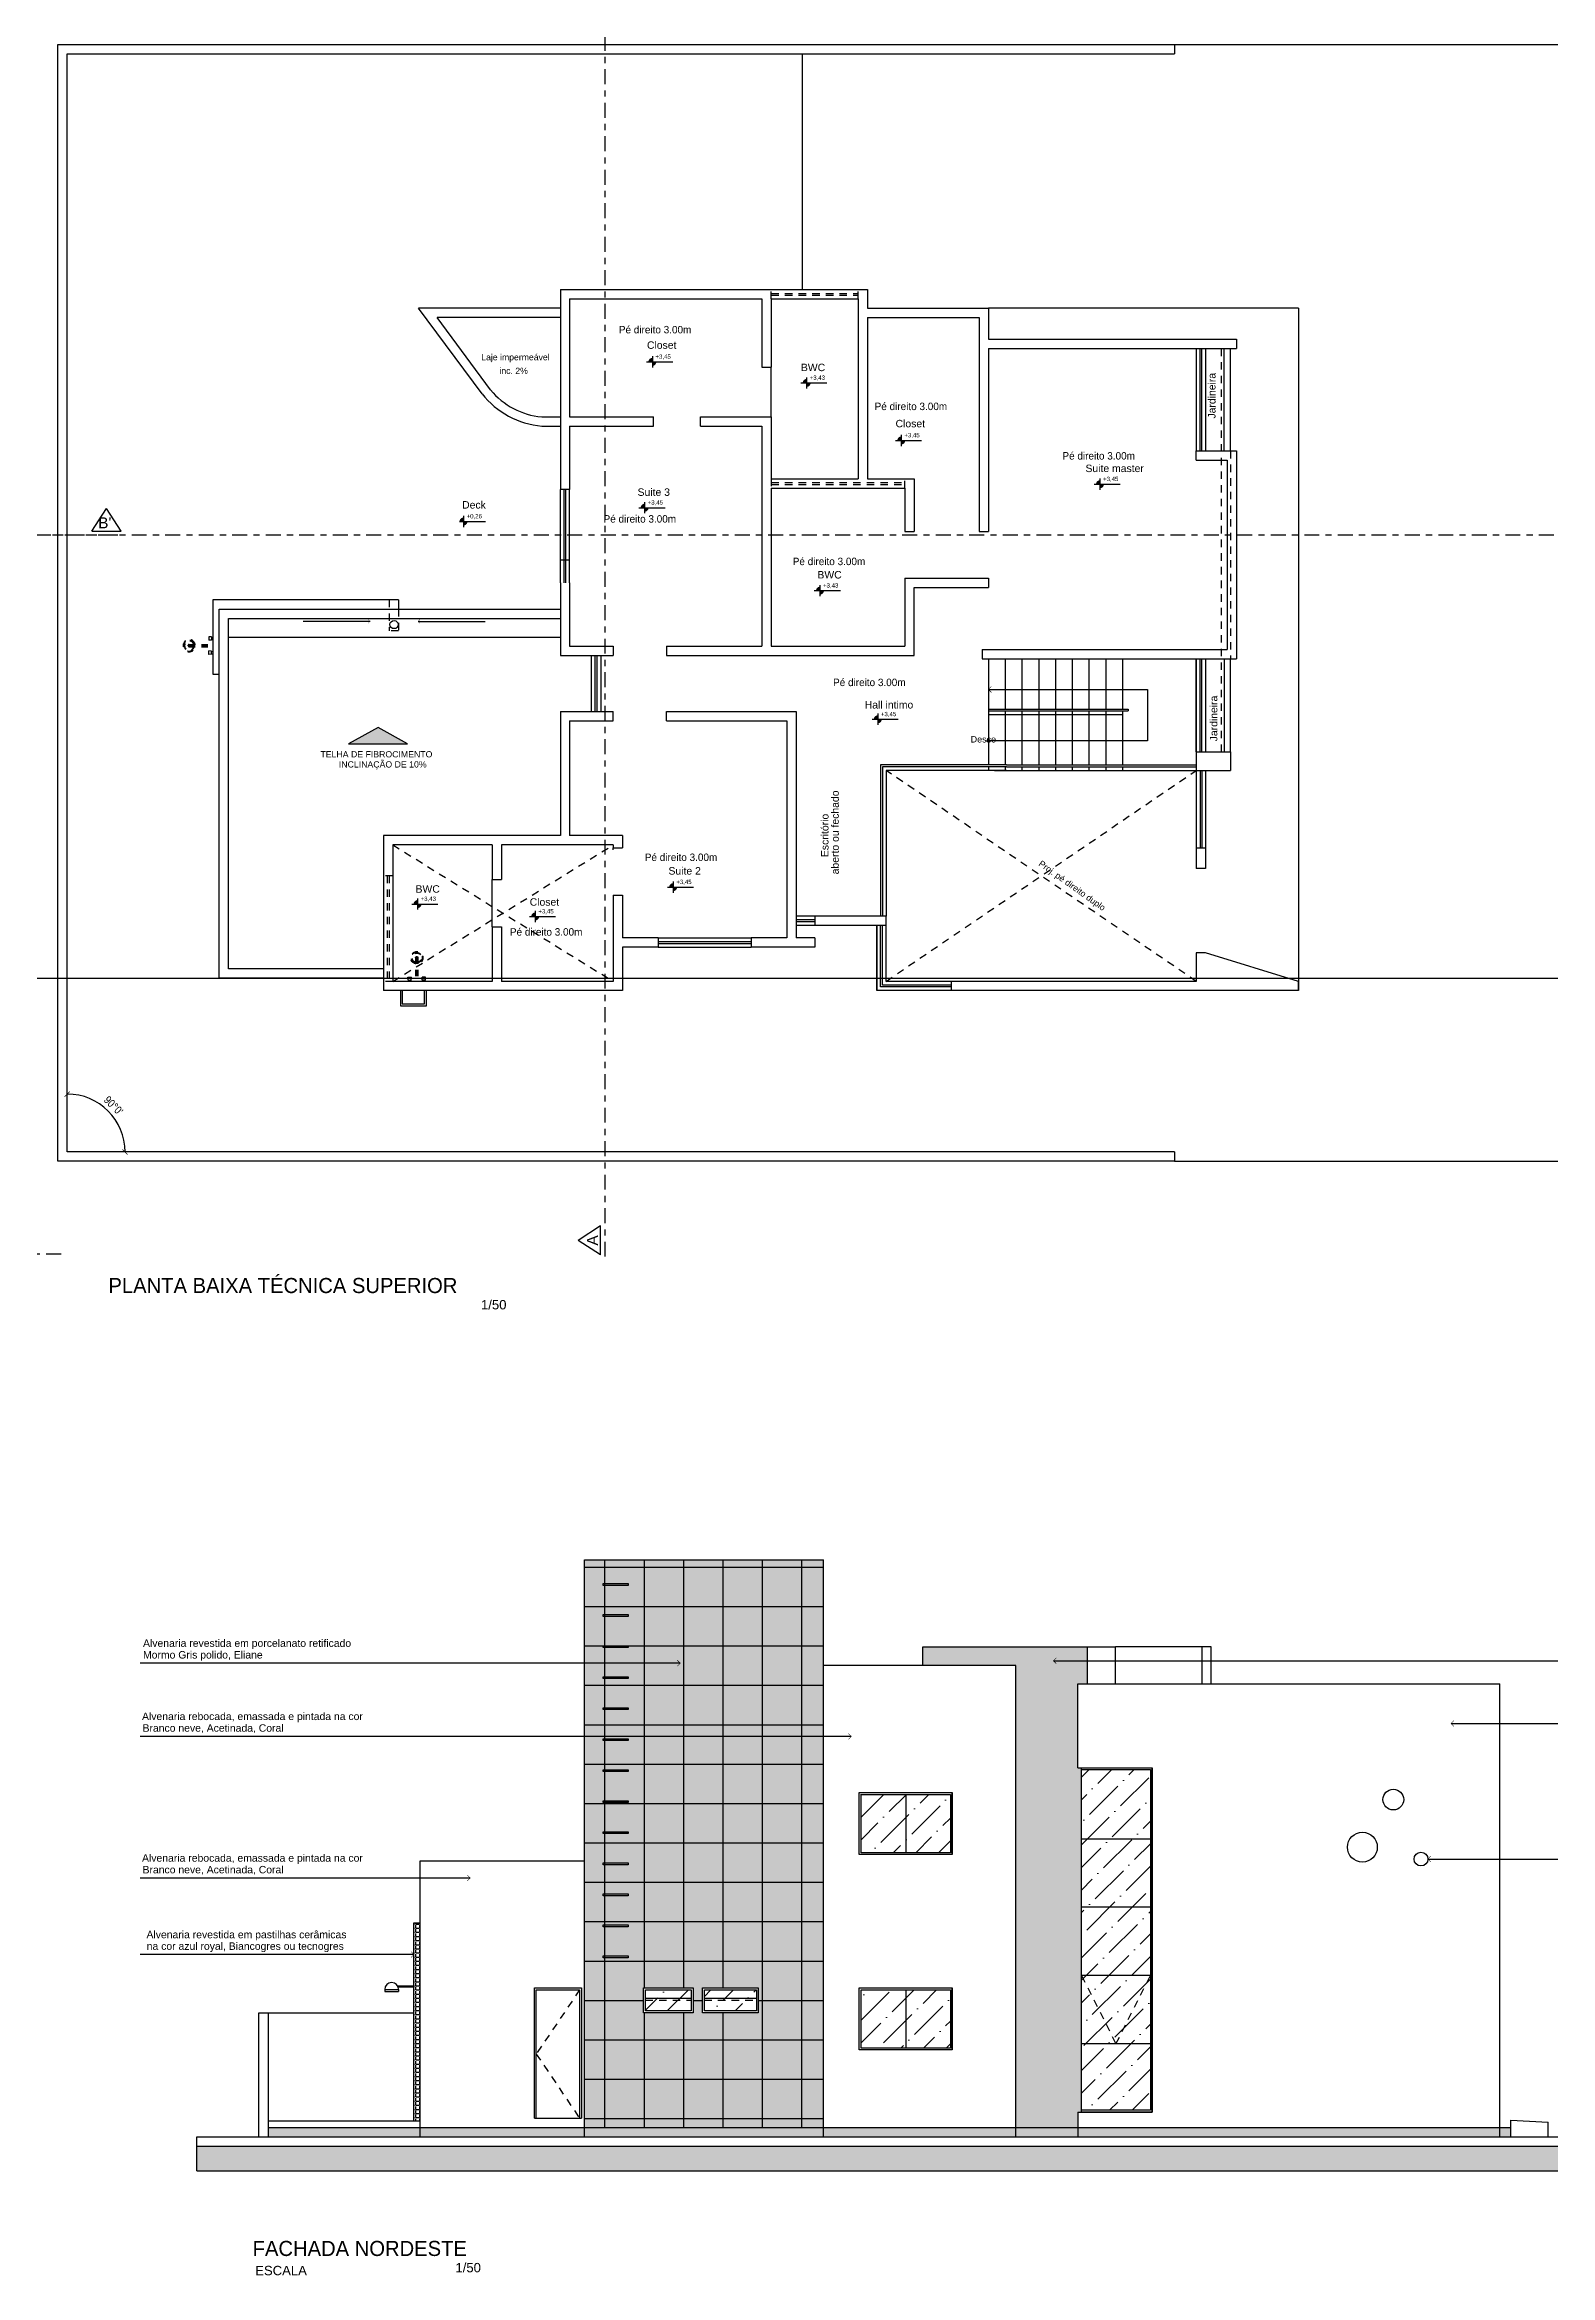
# Model space of a CAD drawing. Header units: millimetres. Extents: x 2150 to 2328, y 1207 to 1262.
# Drawn here: x 2234.86 to 2259.13, y 1206.75 to 1242.71 of the extents above; entities that cross this region are included whole.
import ezdxf

# ---------------------------------------------------------------- set-up
doc = ezdxf.new("R2010")
doc.units = ezdxf.units.MM
doc.header["$LTSCALE"] = 0.01
for name, pattern in [('ACAD_ISO02W100', [15, 12, -3]), ('ACAD_ISO04W100', [30, 24, -3, 0, -3]), ('DASHDOT2', [12.7, 6.35, -3.175, 0, -3.175]), ('DASHED', [70, 50, -20])]:
    doc.linetypes.add(name, pattern=pattern)
doc.layers.add('A-AREA-IDEN', color=7, linetype='Continuous', lineweight=5)
doc.layers.add('LINHA FINA       0.0', color=7, linetype='Continuous', lineweight=0)
for name, color, linetype in [('Bwc eletros móveis textos', 7, 'Continuous'), ('cota', 7, 'Continuous'), ('Linha corte', 1, 'ACAD_ISO04W100'), ('LINHA DE CORTE', 200, 'DASHDOT2'), ('LINHAS GERAIS', 7, 'Continuous'), ('LINHAS GERAIS.', 7, 'Continuous'), ('Parede', 210, 'Continuous'), ('PAREDE CORTADA 0.6', 210, 'Continuous'), ('PAREDE CORTE 02', 121, 'Continuous'), ('PAREDE CORTE 03', 151, 'Continuous'), ('PAREDE CORTE 04', 201, 'Continuous'), ('PAREDE CORTE 05', 50, 'Continuous'), ('texto', 7, 'Continuous'), ('TEXTO-02', 7, 'Continuous')]:
    doc.layers.add(name, color=color, linetype=linetype)
doc.styles.add('ARIAL NARROW', font='ARIALN.TTF')
doc.styles.add('CP', font='swiss.ttf', dxfattribs={"height": 0.12})
doc.styles.get("Standard").update_dxf_attribs({"font": 'arial.ttf'})
doc.styles.add('STYLE1', font='arial.ttf', dxfattribs={"height": 0.35})
doc.styles.add('Utsaah', font='', dxfattribs={"height": 0.147484})
doc.styles.get('Utsaah').set_extended_font_data('Utsaah')
doc.dimstyles.new('1-50', dxfattribs={"dimscale": 50, "dimtxt": 0.0017, "dimasz": 0.0011, "dimexe": 0.02, "dimexo": 0.04, "dimgap": 0.0008, "dimtad": 1, "dimzin": 4, "dimdsep": 46, "dimtxsty": 'ARIAL NARROW', "dimblk": 'BLOCO-COTA', "dimcen": 0.0013, "dimse1": 1, "dimse2": 1, "dimsd1": 1, "dimsd2": 1, "dimclrd": 256, "dimclre": 256, "dimclrt": 7, "dimaunit": 1, "dimadec": 1, "dimazin": 0, "dimtfac": 1, "dimtix": 1, "dimtmove": 2, "dimatfit": 3, "dimldrblk": 'SETA', "dimfxl": 0, "dimtolj": 1, "dimtzin": 4, "dimarcsym": 0})
doc.dimstyles.new('1-75', dxfattribs={"dimscale": 75, "dimtxt": 0.0017, "dimasz": 0.0011, "dimexe": 0.02, "dimexo": 0.04, "dimgap": 0.0008, "dimtad": 3, "dimzin": 4, "dimdsep": 46, "dimtxsty": 'ARIAL NARROW', "dimblk": 'ARCHTICK', "dimcen": 0.0013, "dimse1": 1, "dimse2": 1, "dimclrd": 256, "dimclre": 256, "dimclrt": 7, "dimaunit": 1, "dimadec": 1, "dimazin": 0, "dimtfac": 1, "dimtix": 1, "dimtmove": 2, "dimatfit": 3, "dimldrblk": 'SETA', "dimfxl": 0, "dimtolj": 1, "dimtzin": 4, "dimarcsym": 0})
pattern_1 = [(37.5, (65.83858, 67.545143), (-0.0021600422, 0.066070787), [0, -0.0521208, 0, -0.058293, 0, -0.05572125]), (7.5, (65.83858, 67.54514), (0.0606856432, 0.0967713886), [0, -0.0281178, 0, -0.0469773, 0, -0.01800225]), (327.5, (65.7964, 67.545143), (0.10678397, 0.0001940199), [0, -0.017145, 0, -0.061722, 0, -0.0805815]), (317.5, (65.7964, 67.54514), (0.103080121, 0.0300954586), [0, -0.0085725, 0, -0.0404622, 0, -0.0462915])]

# ---------------------------------------------------------------- blocks, each defined once
blk = doc.blocks.new('trtrtrrrrt')
at = {"layer": 'Bwc eletros móveis textos', "color": 1, "ltscale": 100}
for p, q in [((2187.516, 1351.161), (2187.156, 1350.926)), ((2187.516, 1350.69), (2187.516, 1351.161)), ((2187.516, 1350.69), (2187.156, 1350.926)), ((2177.351, 1341.833), (2177.587, 1342.194)), ((2177.823, 1341.833), (2177.587, 1342.194)), ((2206.29, 1341.833), (2206.526, 1342.194)), ((2206.762, 1341.833), (2206.526, 1342.194)), ((2177.351, 1341.833), (2177.823, 1341.833)), ((2206.29, 1341.833), (2206.762, 1341.833)), ((2187.565, 1330.634), (2187.204, 1330.398)), ((2187.565, 1330.163), (2187.565, 1330.634)), ((2187.565, 1330.163), (2187.204, 1330.398))]:
    blk.add_line(p, q, dxfattribs=at)
at = {"layer": 'Linha corte'}
for p, q in [((2187.639, 1330.136), (2187.638, 1351.194)), ((2177.31, 1341.77), (2206.783, 1341.77))]:
    blk.add_line(p, q, dxfattribs=at)
at = {"layer": 'Bwc eletros móveis textos', "color": 1, "ltscale": 100, "width": 1.30642, "attachment_point": 3}
for s, insert, char_height, rotation in [("A'", (2187.297, 1350.992), 0.1765, 89.9723), ('B', (2177.669, 1342.053), 0.177, 359.9723), ("B'", (2206.605, 1342.053), 0.1765, 359.9723), ('A', (2187.346, 1330.48), 0.177, 89.9723)]:
    blk.add_mtext(s, dxfattribs=dict(at, insert=insert, char_height=char_height, rotation=rotation))
blk = doc.blocks.new('wefw')
at = {"layer": 'LINHAS GERAIS.'}
for p, q in [((2057.71, 1201.165), (2057.69, 1201.165)), ((2057.71, 1201.13), (2057.69, 1201.13)), ((2057.71, 1201.172), (2057.755, 1201.176)), ((2057.71, 1201.172), (2057.71, 1201.122)), ((2057.71, 1201.122), (2057.755, 1201.119)), ((2057.755, 1201.176), (2057.755, 1201.119)), ((2057.71, 1200.936), (2057.69, 1200.936)), ((2057.71, 1200.902), (2057.69, 1200.902)), ((2057.71, 1200.944), (2057.755, 1200.947)), ((2057.71, 1200.894), (2057.71, 1200.944)), ((2057.71, 1200.894), (2057.755, 1200.89)), ((2057.755, 1200.89), (2057.755, 1200.947))]:
    blk.add_line(p, q, dxfattribs=at)
at = {"layer": 'Parede', "color": 7, "linetype": 'DASHED', "lineweight": 50, "ltscale": 0.2}
for p, q in [((2058.073, 1201.047), (2057.69, 1201.047)), ((2058.073, 1201.019), (2057.69, 1201.019))]:
    blk.add_line(p, q, dxfattribs=at)
for centre, radius, start, end in [((2058.071, 1201.033), 0.0944, 188.4801, 171.5199), ((2058.071, 1201.033), 0.0793, 190.118, 169.882), ((2058.073, 1201.033), 0.0139, 270, 90)]:
    blk.add_arc(centre, radius, start, end, dxfattribs=at)
blk = doc.blocks.new('_ArchTick')
at = {"color": 0, "linetype": 'ByBlock', "const_width": 0.15}
blk.add_lwpolyline([(-0.5, -0.5), (0.5, 0.5)], dxfattribs=at)
blk = doc.blocks.new('SETA')
at = {"color": 0}
blk.add_line((0, 0), (-1.5, 0), dxfattribs=at)
at = {"color": 0, "const_width": 0.1}
blk.add_lwpolyline([(-0.57, 0.57), (0, 0), (-0.57, -0.57)], dxfattribs=at)
blk = doc.blocks.new('BLOCO-COTA')
at = {"color": 0, "linetype": 'ByBlock'}
for p, q in [((0, -1.5), (0, 1.5)), ((-1, 0), (1, 0))]:
    blk.add_line(p, q, dxfattribs=at)
at = {"const_width": 0.2}
blk.add_lwpolyline([(-0.53, -0.53), (0.53, 0.53)], dxfattribs=at)
blk = doc.blocks.new('*D315')
at = {"layer": 'Defpoints', "color": 0}
for p in [(2239.785, 1242.558), (2240.592, 1225.324), (2239.785, 1224.858), (2239.785, 1224.858), (2257.635, 1224.858)]:
    blk.add_point(p, dxfattribs=at)
at = {"layer": 'LINHAS GERAIS', "lineweight": -2}
blk.add_arc((2239.785, 1224.858), 0.933, 0, 90, dxfattribs=at)
at = {"layer": 'LINHAS GERAIS', "lineweight": -2, "xscale": 0.0825, "yscale": 0.0825, "zscale": 0.0825}
for p, rotation in [((2239.785, 1225.79), 179.9999999999966), ((2240.717, 1224.858), 270.0000000000008)]:
    blk.add_blockref('_ArchTick', p, dxfattribs=dict(at, rotation=rotation))
at = {"layer": 'LINHAS GERAIS', "color": 7, "insert": (2240.533, 1225.606), "char_height": 0.1275, "attachment_point": 5, "rotation": 315, "style": 'ARIAL NARROW'}
blk.add_mtext("\\A1;90°0'", dxfattribs=at)

msp = doc.modelspace()

# ---------------------------------------------------------------- hatches: boundary and pattern name
at = {"layer": 'cota'}
h = msp.add_hatch(color=256, dxfattribs=at)
h.dxf.hatch_style = 1
h.paths.add_polyline_path([(2240.231, 1231.699), (2240.708, 1231.439), (2239.755, 1231.439)])
at = {"layer": 'LINHA FINA       0.0'}
h = msp.add_hatch(dxfattribs=at)
h.set_pattern_fill('ANSI36', color=252, scale=0.081)
h.set_pattern_definition([(45, (-157.13446, -116.28212), (0.13638764, 0.500088013), [0.6429375, -0.1285875, 0, -0.1285875])])
h.paths.add_polyline_path([(2245.281, 1211.183), (2244.541, 1211.183), (2244.541, 1211.012), (2245.281, 1211.012)])
h.paths.add_polyline_path([(2245.281, 1211.219), (2244.541, 1211.219), (2244.541, 1211.183), (2245.281, 1211.183)])
h.paths.add_polyline_path([(2245.281, 1211.352), (2244.541, 1211.352), (2244.541, 1211.219), (2245.281, 1211.219)])
h.paths.add_polyline_path([(2246.331, 1211.183), (2245.491, 1211.183), (2245.491, 1211.012), (2246.331, 1211.012)])
h.paths.add_polyline_path([(2246.331, 1211.219), (2245.491, 1211.219), (2245.491, 1211.183), (2246.331, 1211.183)])
h.paths.add_polyline_path([(2246.331, 1211.352), (2245.491, 1211.352), (2245.491, 1211.219), (2246.331, 1211.219)])
h.paths.add_polyline_path([(2248.736, 1211.352), (2248.016, 1211.352), (2248.016, 1210.412), (2248.736, 1210.412)])
h.paths.add_polyline_path([(2249.456, 1211.352), (2248.736, 1211.352), (2248.736, 1210.412), (2249.456, 1210.412)])
h.paths.add_polyline_path([(2252.681, 1210.482), (2251.571, 1210.482), (2251.571, 1209.412), (2252.681, 1209.412)])
h.paths.add_polyline_path([(2252.681, 1211.582), (2252.126, 1210.482), (2252.681, 1210.482)], flags=17)
h.paths.add_polyline_path([(2252.681, 1211.582), (2251.571, 1211.582), (2252.126, 1210.482)])
h.paths.add_polyline_path([(2251.571, 1211.582), (2251.571, 1210.482), (2252.126, 1210.482)], flags=17)
h.paths.add_polyline_path([(2252.681, 1212.682), (2251.571, 1212.682), (2251.571, 1211.582), (2252.681, 1211.582)])
h.paths.add_polyline_path([(2252.681, 1213.782), (2251.571, 1213.782), (2251.571, 1212.682), (2252.681, 1212.682)])
h.paths.add_polyline_path([(2252.681, 1214.902), (2251.571, 1214.902), (2251.571, 1213.782), (2252.681, 1213.782)])
h.paths.add_polyline_path([(2249.456, 1214.502), (2248.736, 1214.502), (2248.736, 1213.562), (2249.456, 1213.562)])
h.paths.add_polyline_path([(2248.736, 1214.502), (2248.016, 1214.502), (2248.016, 1213.562), (2248.736, 1213.562)])
at = {"layer": 'LINHAS GERAIS'}
h = msp.add_hatch(dxfattribs=at)
h.set_pattern_fill('NET', color=250, scale=0.2)
h.set_pattern_definition([(0, (65.8386, 67.54514), (0, 0.635), []), (90, (65.8386, 67.54514), (-0.635, 4e-17), [])])
h.paths.add_polyline_path([(2247.411, 1218.282), (2243.561, 1218.282), (2243.561, 1209.132), (2247.411, 1209.132)])
h.paths.add_polyline_path([(2246.361, 1211.382), (2246.361, 1210.982), (2245.461, 1210.982), (2245.461, 1211.382)], flags=16)
h.paths.add_polyline_path([(2246.331, 1211.352), (2246.331, 1211.012), (2245.491, 1211.012), (2245.491, 1211.352)], flags=0)
h.paths.add_polyline_path([(2245.311, 1211.382), (2245.311, 1210.982), (2244.511, 1210.982), (2244.511, 1211.382)], flags=16)
h.paths.add_polyline_path([(2245.281, 1211.352), (2245.281, 1211.012), (2244.541, 1211.012), (2244.541, 1211.352)], flags=0)
h = msp.add_hatch(dxfattribs=at)
h.set_pattern_fill('AR-SAND', color=252, scale=0.00135)
h.set_pattern_definition(pattern_1)
h.paths.add_polyline_path([(2247.411, 1218.282), (2243.561, 1218.282), (2243.561, 1209.132), (2247.411, 1209.132)])
h.paths.add_polyline_path([(2246.361, 1211.382), (2246.361, 1210.982), (2245.461, 1210.982), (2245.461, 1211.382)], flags=16)
h.paths.add_polyline_path([(2246.331, 1211.352), (2246.331, 1211.012), (2245.491, 1211.012), (2245.491, 1211.352)], flags=0)
h.paths.add_polyline_path([(2245.311, 1211.382), (2245.311, 1210.982), (2244.511, 1210.982), (2244.511, 1211.382)], flags=16)
h.paths.add_polyline_path([(2245.281, 1211.352), (2245.281, 1211.012), (2244.541, 1211.012), (2244.541, 1211.352)], flags=0)
h = msp.add_hatch(dxfattribs=at)
h.set_pattern_fill('AR-SAND', color=41, scale=0.00135)
h.set_pattern_definition(pattern_1)
h.paths.add_polyline_path([(2251.571, 1214.932), (2251.511, 1214.932), (2251.511, 1216.282), (2251.661, 1216.282), (2251.661, 1216.882), (2249.011, 1216.882), (2249.011, 1216.582), (2250.511, 1216.582), (2250.511, 1209.132), (2251.511, 1209.132), (2251.511, 1209.382), (2251.571, 1209.382)])
h = msp.add_hatch(dxfattribs=at)
h.set_pattern_fill('ANGLE', color=5, scale=0.0095)
h.set_pattern_definition([(0, (65.83858, 67.545143), (0, 0.0663575), [0.04826, -0.0180975]), (90, (65.83858, 67.545143), (-0.0663575, 4e-18), [0.04826, -0.0180975])])
h.paths.add_polyline_path([(2240.911, 1212.432), (2240.811, 1212.432), (2240.811, 1209.242), (2240.911, 1209.242)])
h = msp.add_hatch(color=86, dxfattribs=at)
h.dxf.hatch_style = 1
h.paths.add_polyline_path([(2243.561, 1209.132), (2240.911, 1209.132), (2240.911, 1208.982), (2243.561, 1208.982)])
h.paths.add_polyline_path([(2240.911, 1209.132), (2238.461, 1209.132), (2238.461, 1208.982), (2240.911, 1208.982)])
h.paths.add_polyline_path([(2247.411, 1209.132), (2243.561, 1209.132), (2243.561, 1208.982), (2247.411, 1208.982)])
h.paths.add_polyline_path([(2250.511, 1209.132), (2247.411, 1209.132), (2247.411, 1208.982), (2250.511, 1208.982)])
h.paths.add_polyline_path([(2251.511, 1209.132), (2250.511, 1209.132), (2250.511, 1208.982), (2251.511, 1208.982)])
h.paths.add_polyline_path([(2258.311, 1209.132), (2251.511, 1209.132), (2251.511, 1208.982), (2258.311, 1208.982)])
h.paths.add_polyline_path([(2258.492, 1209.132), (2258.311, 1209.132), (2258.311, 1208.982), (2258.492, 1208.982)])
h = msp.add_hatch(color=9, dxfattribs=at)
h.dxf.hatch_style = 1
h.paths.add_polyline_path([(2237.311, 1208.832), (2237.311, 1208.432), (2264.811, 1208.432), (2264.811, 1208.832)])
at = {"layer": 'LINHAS GERAIS.'}
h = msp.add_hatch(color=256, dxfattribs=at)
h.paths.add_polyline_path([(2244.653, 1237.658, 0.414214), (2244.589, 1237.594), (2244.653, 1237.594)])
h.paths.add_polyline_path([(2244.717, 1237.594), (2244.653, 1237.594), (2244.653, 1237.53, 0.414214)])
h = msp.add_hatch(color=256, dxfattribs=at)
h.paths.add_polyline_path([(2247.14, 1237.318, 0.414214), (2247.076, 1237.254), (2247.14, 1237.254)])
h.paths.add_polyline_path([(2247.204, 1237.254), (2247.14, 1237.254), (2247.14, 1237.19, 0.414214)])
h = msp.add_hatch(color=256, dxfattribs=at)
h.paths.add_polyline_path([(2248.666, 1236.391, 0.414214), (2248.602, 1236.327), (2248.666, 1236.327)])
h.paths.add_polyline_path([(2248.73, 1236.327), (2248.666, 1236.327), (2248.666, 1236.263, 0.414214)])
h = msp.add_hatch(color=256, dxfattribs=at)
h.paths.add_polyline_path([(2251.868, 1235.686, 0.414214), (2251.804, 1235.622), (2251.868, 1235.622)])
h.paths.add_polyline_path([(2251.932, 1235.622), (2251.868, 1235.622), (2251.868, 1235.558, 0.414214)])
h = msp.add_hatch(color=256, dxfattribs=at)
h.paths.add_polyline_path([(2244.529, 1235.307, 0.414214), (2244.465, 1235.243), (2244.529, 1235.243)])
h.paths.add_polyline_path([(2244.593, 1235.243), (2244.529, 1235.243), (2244.529, 1235.179, 0.414214)])
h = msp.add_hatch(color=256, dxfattribs=at)
h.paths.add_polyline_path([(2241.609, 1235.085, 0.414214), (2241.545, 1235.021), (2241.609, 1235.021)])
h.paths.add_polyline_path([(2241.673, 1235.021), (2241.609, 1235.021), (2241.609, 1234.957, 0.414214)])
h = msp.add_hatch(color=256, dxfattribs=at)
h.paths.add_polyline_path([(2247.355, 1233.97, 0.414214), (2247.291, 1233.906), (2247.355, 1233.906)])
h.paths.add_polyline_path([(2247.419, 1233.906), (2247.355, 1233.906), (2247.355, 1233.842, 0.414214)])
h = msp.add_hatch(color=256, dxfattribs=at)
h.paths.add_polyline_path([(2248.287, 1231.896, 0.414214), (2248.223, 1231.832), (2248.287, 1231.832)])
h.paths.add_polyline_path([(2248.351, 1231.832), (2248.287, 1231.832), (2248.287, 1231.768, 0.414214)])
h = msp.add_hatch(color=256, dxfattribs=at)
h.paths.add_polyline_path([(2244.989, 1229.19, 0.414214), (2244.925, 1229.126), (2244.989, 1229.126)])
h.paths.add_polyline_path([(2245.053, 1229.126), (2244.989, 1229.126), (2244.989, 1229.062, 0.414214)])
h = msp.add_hatch(color=256, dxfattribs=at)
h.paths.add_polyline_path([(2240.869, 1228.918, 0.414214), (2240.805, 1228.854), (2240.869, 1228.854)])
h.paths.add_polyline_path([(2240.933, 1228.854), (2240.869, 1228.854), (2240.869, 1228.79, 0.414214)])
h = msp.add_hatch(color=256, dxfattribs=at)
h.paths.add_polyline_path([(2242.765, 1228.717, 0.414214), (2242.701, 1228.653), (2242.765, 1228.653)])
h.paths.add_polyline_path([(2242.829, 1228.653), (2242.765, 1228.653), (2242.765, 1228.589, 0.414214)])

# ---------------------------------------------------------------- linework, layer by layer
at = {"layer": 'cota'}
msp.add_lwpolyline([(2240.231, 1231.699), (2240.231, 1231.699), (2239.755, 1231.439), (2240.708, 1231.439)], close=True, dxfattribs=at)
at = {"layer": 'Linha corte'}
for p, q in [((2235.122, 1223.208), (2233.913, 1223.208)), ((2237.311, 1208.982), (2266.22, 1208.982))]:
    msp.add_line(p, q, dxfattribs=at)
at = {"layer": 'LINHAS GERAIS'}
for p, q in [((2235.07, 1224.708), (2235.07, 1242.708)), ((2235.07, 1242.708), (2253.07, 1242.708)), ((2235.22, 1224.858), (2235.22, 1242.558)), ((2235.22, 1242.558), (2253.07, 1242.558)), ((2253.07, 1242.708), (2253.07, 1242.558)), ((2253.42, 1237.808), (2253.42, 1236.158)), ((2253.48, 1236.158), (2253.48, 1237.808)), ((2253.51, 1236.158), (2253.51, 1237.808)), ((2253.57, 1237.808), (2253.57, 1236.158)), ((2253.87, 1236.158), (2253.87, 1237.808)), ((2253.97, 1236.158), (2253.97, 1237.808)), ((2246.57, 1236.708), (2246.57, 1237.508)), ((2243.17, 1234.034), (2243.17, 1235.534)), ((2243.23, 1234.034), (2243.23, 1235.534)), ((2243.26, 1234.034), (2243.26, 1235.534)), ((2243.32, 1234.034), (2243.32, 1235.534)), ((2240.563, 1233.607), (2240.563, 1233.608)), ((2237.82, 1233.158), (2243.17, 1233.158)), ((2243.67, 1231.958), (2243.67, 1232.86)), ((2243.73, 1231.958), (2243.73, 1232.86)), ((2243.76, 1232.86), (2243.76, 1231.958)), ((2243.82, 1232.86), (2243.82, 1231.958)), ((2243.82, 1232.86), (2243.82, 1231.958)), ((2250.07, 1232.808), (2250.07, 1231.908)), ((2250.34, 1232.808), (2250.34, 1231.998)), ((2250.61, 1232.808), (2250.61, 1231.998)), ((2250.88, 1232.808), (2250.88, 1231.998)), ((2251.15, 1232.808), (2251.15, 1231.998)), ((2251.42, 1232.808), (2251.42, 1231.998)), ((2251.69, 1232.808), (2251.69, 1231.998)), ((2251.96, 1232.808), (2251.96, 1231.998)), ((2252.23, 1232.808), (2252.23, 1231.998)), ((2253.42, 1232.808), (2253.42, 1231.008)), ((2253.42, 1231.308), (2253.42, 1232.808)), ((2253.48, 1231.308), (2253.48, 1232.808)), ((2253.51, 1231.308), (2253.51, 1232.808)), ((2253.57, 1232.808), (2253.57, 1231.308)), ((2253.87, 1232.808), (2253.87, 1231.308)), ((2253.97, 1231.308), (2253.97, 1232.808)), ((2250.07, 1231.998), (2252.32, 1231.998)), ((2250.07, 1231.968), (2252.32, 1231.968)), ((2250.34, 1231.968), (2250.34, 1231.908)), ((2250.61, 1231.968), (2250.61, 1231.908)), ((2250.88, 1231.968), (2250.88, 1231.908)), ((2251.15, 1231.968), (2251.15, 1231.908)), ((2251.42, 1231.968), (2251.42, 1231.908)), ((2251.69, 1231.968), (2251.69, 1231.908)), ((2251.96, 1231.968), (2251.96, 1231.908)), ((2252.23, 1231.968), (2252.23, 1231.908)), ((2252.32, 1231.998), (2252.32, 1231.968)), ((2250.07, 1231.908), (2252.23, 1231.908)), ((2250.07, 1231.908), (2250.07, 1231.098)), ((2250.34, 1231.908), (2250.34, 1231.098)), ((2250.61, 1231.908), (2250.61, 1231.098)), ((2250.88, 1231.908), (2250.88, 1231.098)), ((2251.15, 1231.908), (2251.15, 1231.098)), ((2251.42, 1231.908), (2251.42, 1231.098)), ((2251.69, 1231.908), (2251.69, 1231.098)), ((2251.96, 1231.908), (2251.96, 1231.098)), ((2252.23, 1231.908), (2252.23, 1231.098)), ((2252.635, 1231.485), (2250.07, 1231.485)), ((2248.33, 1231.098), (2248.33, 1228.658)), ((2250.36, 1231.098), (2248.33, 1231.098)), ((2248.36, 1231.068), (2248.36, 1228.658)), ((2250.36, 1231.068), (2248.36, 1231.068)), ((2248.42, 1231.008), (2248.42, 1228.658)), ((2250.36, 1231.008), (2248.42, 1231.008)), ((2250.07, 1231.068), (2250.07, 1231.008)), ((2250.17, 1231.008), (2253.42, 1231.008)), ((2250.34, 1231.068), (2250.34, 1231.008)), ((2250.36, 1231.098), (2253.42, 1231.098)), ((2250.36, 1231.068), (2253.42, 1231.068)), ((2250.61, 1231.068), (2250.61, 1231.008)), ((2250.88, 1231.068), (2250.88, 1231.008)), ((2251.15, 1231.068), (2251.15, 1231.008)), ((2251.42, 1231.068), (2251.42, 1231.008)), ((2251.69, 1231.068), (2251.69, 1231.008)), ((2251.96, 1231.068), (2251.96, 1231.008)), ((2252.23, 1231.068), (2252.23, 1231.008)), ((2253.42, 1231.008), (2253.42, 1229.758)), ((2253.48, 1231.008), (2253.48, 1229.758)), ((2253.51, 1231.008), (2253.51, 1229.758)), ((2253.57, 1231.008), (2253.57, 1229.758)), ((2244.02, 1229.728), (2244.02, 1229.758)), ((2242.07, 1228.488), (2242.07, 1229.248)), ((2247.27, 1228.658), (2246.97, 1228.658)), ((2247.27, 1228.598), (2246.97, 1228.598)), ((2247.27, 1228.568), (2246.97, 1228.568)), ((2247.27, 1228.508), (2246.97, 1228.508)), ((2248.27, 1228.508), (2248.27, 1227.458)), ((2248.42, 1227.608), (2248.42, 1228.508)), ((2244.745, 1228.308), (2246.245, 1228.308)), ((2244.745, 1228.248), (2246.245, 1228.248)), ((2244.745, 1228.218), (2246.245, 1228.218)), ((2244.745, 1228.158), (2246.245, 1228.158)), ((2240.592, 1227.458), (2240.592, 1227.215)), ((2240.622, 1227.458), (2240.622, 1227.245)), ((2240.982, 1227.245), (2240.982, 1227.458)), ((2241.012, 1227.215), (2241.012, 1227.458)), ((2249.47, 1227.458), (2248.27, 1227.458)), ((2249.47, 1227.608), (2248.42, 1227.608)), ((2240.592, 1227.215), (2241.012, 1227.215)), ((2240.622, 1227.245), (2240.982, 1227.245)), ((2253.07, 1224.858), (2235.22, 1224.858)), ((2253.07, 1224.858), (2253.07, 1224.708)), ((2253.07, 1224.708), (2235.07, 1224.708)), ((2253.511, 1216.882), (2252.116, 1216.882)), ((2245.102, 1216.616), (2236.397, 1216.616)), ((2251.571, 1209.382), (2251.571, 1214.932)), ((2251.571, 1214.932), (2252.711, 1214.932)), ((2252.711, 1214.932), (2252.711, 1209.382)), ((2247.986, 1213.532), (2247.986, 1214.532)), ((2248.736, 1214.502), (2248.736, 1213.562)), ((2249.486, 1213.532), (2249.486, 1214.532)), ((2252.681, 1213.782), (2251.571, 1213.782)), ((2252.681, 1212.682), (2251.571, 1212.682)), ((2252.681, 1211.582), (2251.571, 1211.582)), ((2240.339, 1211.356), (2240.562, 1211.356)), ((2240.339, 1211.356), (2240.339, 1211.326)), ((2240.339, 1211.326), (2240.562, 1211.326)), ((2240.811, 1211.393), (2240.556, 1211.393)), ((2240.562, 1211.356), (2240.562, 1211.326)), ((2242.751, 1209.282), (2242.751, 1211.382)), ((2242.751, 1211.382), (2243.511, 1211.382)), ((2243.511, 1211.382), (2243.511, 1209.282)), ((2244.541, 1211.219), (2245.281, 1211.219)), ((2245.491, 1211.219), (2246.331, 1211.219)), ((2247.986, 1210.382), (2247.986, 1211.382)), ((2248.736, 1211.352), (2248.736, 1210.412)), ((2249.486, 1210.382), (2249.486, 1211.382)), ((2252.681, 1210.482), (2251.571, 1210.482)), ((2252.711, 1209.382), (2251.571, 1209.382)), ((2238.461, 1209.242), (2240.911, 1209.242)), ((2242.751, 1209.282), (2243.511, 1209.282)), ((2258.492, 1209.251), (2259.092, 1209.218)), ((2258.492, 1208.982), (2258.492, 1209.251)), ((2259.092, 1208.982), (2259.092, 1209.218))]:
    msp.add_line(p, q, dxfattribs=at)
at = {"layer": 'LINHAS GERAIS', "linetype": 'ACAD_ISO02W100'}
for p, q in [((2246.57, 1238.608), (2246.57, 1238.758)), ((2246.57, 1238.698), (2247.97, 1238.698)), ((2246.57, 1238.668), (2247.97, 1238.668)), ((2247.97, 1238.608), (2247.97, 1238.758)), ((2253.82, 1237.808), (2253.82, 1231.308)), ((2253.97, 1236.158), (2253.97, 1232.808)), ((2246.57, 1235.708), (2246.57, 1235.558)), ((2246.57, 1235.648), (2248.722, 1235.648)), ((2246.57, 1235.618), (2248.725, 1235.618)), ((2248.725, 1235.558), (2248.725, 1235.708)), ((2240.413, 1233.758), (2240.413, 1233.258)), ((2240.563, 1233.608), (2240.563, 1233.258)), ((2240.563, 1233.258), (2240.413, 1233.258)), ((2253.42, 1227.608), (2248.42, 1231.008)), ((2248.42, 1227.608), (2253.42, 1231.008)), ((2240.47, 1227.608), (2244.02, 1229.808)), ((2240.47, 1229.807), (2244.02, 1227.608)), ((2240.47, 1229.309), (2240.32, 1229.309)), ((2240.38, 1229.309), (2240.38, 1227.608)), ((2240.41, 1229.309), (2240.41, 1227.608)), ((2240.47, 1227.608), (2240.32, 1227.608)), ((2244.541, 1211.183), (2245.281, 1211.183)), ((2245.491, 1211.183), (2246.331, 1211.183))]:
    msp.add_line(p, q, dxfattribs=at)
at = {"layer": 'LINHAS GERAIS', "color": 8}
msp.add_line((2238.461, 1210.982), (2240.811, 1210.982), dxfattribs=at)
at = {"layer": 'LINHAS GERAIS'}
for points in [[(2249.47, 1227.458), (2248.27, 1227.458), (2248.27, 1228.508)], [(2249.47, 1227.518), (2248.33, 1227.518), (2248.33, 1228.508)], [(2249.47, 1227.548), (2248.36, 1227.548), (2248.36, 1228.508)], [(2243.861, 1217.899), (2244.261, 1217.899), (2244.261, 1217.869), (2243.861, 1217.869), (2243.861, 1217.899)], [(2243.861, 1217.399), (2244.261, 1217.399), (2244.261, 1217.369), (2243.861, 1217.369), (2243.861, 1217.399)], [(2243.861, 1216.899), (2244.261, 1216.899), (2244.261, 1216.869), (2243.861, 1216.869), (2243.861, 1216.899)], [(2243.861, 1216.399), (2244.261, 1216.399), (2244.261, 1216.369), (2243.861, 1216.369), (2243.861, 1216.399)], [(2243.861, 1215.899), (2244.261, 1215.899), (2244.261, 1215.869), (2243.861, 1215.869), (2243.861, 1215.899)], [(2243.861, 1215.399), (2244.261, 1215.399), (2244.261, 1215.369), (2243.861, 1215.369), (2243.861, 1215.399)], [(2243.861, 1214.899), (2244.261, 1214.899), (2244.261, 1214.869), (2243.861, 1214.869), (2243.861, 1214.899)], [(2251.571, 1214.902), (2252.681, 1214.902), (2252.681, 1209.412), (2251.571, 1209.412)], [(2243.861, 1214.399), (2244.261, 1214.399), (2244.261, 1214.369), (2243.861, 1214.369), (2243.861, 1214.399)], [(2243.861, 1213.899), (2244.261, 1213.899), (2244.261, 1213.869), (2243.861, 1213.869), (2243.861, 1213.899)], [(2243.861, 1213.399), (2244.261, 1213.399), (2244.261, 1213.369), (2243.861, 1213.369), (2243.861, 1213.399)], [(2243.861, 1212.899), (2244.261, 1212.899), (2244.261, 1212.869), (2243.861, 1212.869), (2243.861, 1212.899)], [(2243.861, 1212.399), (2244.261, 1212.399), (2244.261, 1212.369), (2243.861, 1212.369), (2243.861, 1212.399)], [(2243.861, 1211.899), (2244.261, 1211.899), (2244.261, 1211.869), (2243.861, 1211.869), (2243.861, 1211.899)], [(2240.545, 1211.415), (2240.811, 1211.415), (2240.811, 1211.393), (2240.556, 1211.393)], [(2242.751, 1209.282), (2242.751, 1211.382), (2243.511, 1211.382), (2243.511, 1209.282)], [(2242.781, 1209.282), (2242.781, 1211.352), (2243.481, 1211.352), (2243.481, 1209.282)]]:
    msp.add_lwpolyline(points, dxfattribs=at)
for points in [[(2247.986, 1214.532), (2249.486, 1214.532), (2249.486, 1213.532), (2247.986, 1213.532)], [(2248.016, 1214.502), (2249.456, 1214.502), (2249.456, 1213.562), (2248.016, 1213.562)], [(2244.511, 1211.382), (2245.311, 1211.382), (2245.311, 1210.982), (2244.511, 1210.982)], [(2244.541, 1211.352), (2245.281, 1211.352), (2245.281, 1211.012), (2244.541, 1211.012)], [(2245.461, 1211.382), (2246.361, 1211.382), (2246.361, 1210.982), (2245.461, 1210.982)], [(2245.491, 1211.352), (2246.331, 1211.352), (2246.331, 1211.012), (2245.491, 1211.012)], [(2247.986, 1211.382), (2249.486, 1211.382), (2249.486, 1210.382), (2247.986, 1210.382)], [(2248.016, 1211.352), (2249.456, 1211.352), (2249.456, 1210.412), (2248.016, 1210.412)]]:
    msp.add_lwpolyline(points, close=True, dxfattribs=at)
at = {"layer": 'LINHAS GERAIS', "linetype": 'ACAD_ISO02W100'}
for points in [[(2251.571, 1211.582), (2252.126, 1210.482), (2252.681, 1211.582)], [(2243.481, 1211.352), (2242.781, 1210.317), (2243.481, 1209.282)]]:
    msp.add_lwpolyline(points, dxfattribs=at)
at = {"layer": 'LINHAS GERAIS'}
for centre, radius in [((2240.49, 1233.359), 0.066), ((2250.07, 1231.485), 0.02), ((2256.596, 1214.418), 0.167), ((2256.097, 1213.651), 0.241), ((2257.042, 1213.46), 0.111)]:
    msp.add_circle(centre, radius, dxfattribs=at)
msp.add_arc((2240.451, 1211.356), 0.112, 0, 180, dxfattribs=at)
at = {"layer": 'LINHAS GERAIS.', "color": 8}
for p, q in [((2247.071, 1238.758), (2247.071, 1242.558)), ((2253.07, 1242.708), (2260.07, 1242.708)), ((2255.07, 1238.458), (2250.07, 1238.458)), ((2255.07, 1238.458), (2255.07, 1227.458)), ((2253.07, 1224.708), (2260.07, 1224.708))]:
    msp.add_line(p, q, dxfattribs=at)
at = {"layer": 'LINHAS GERAIS.'}
for p, q in [((2244.56, 1237.594), (2244.981, 1237.594)), ((2244.589, 1237.594), (2244.717, 1237.594)), ((2244.653, 1237.685), (2244.653, 1237.504)), ((2247.047, 1237.254), (2247.467, 1237.254)), ((2247.076, 1237.254), (2247.204, 1237.254)), ((2247.14, 1237.344), (2247.14, 1237.164)), ((2248.573, 1236.327), (2248.993, 1236.327)), ((2248.602, 1236.327), (2248.73, 1236.327)), ((2248.666, 1236.418), (2248.666, 1236.237)), ((2251.775, 1235.622), (2252.195, 1235.622)), ((2251.804, 1235.622), (2251.932, 1235.622)), ((2251.868, 1235.713), (2251.868, 1235.532)), ((2244.436, 1235.243), (2244.857, 1235.243)), ((2244.465, 1235.243), (2244.593, 1235.243)), ((2244.529, 1235.334), (2244.529, 1235.153)), ((2241.545, 1235.021), (2241.966, 1235.021)), ((2241.545, 1235.021), (2241.673, 1235.021)), ((2241.609, 1235.111), (2241.609, 1234.931)), ((2247.262, 1233.906), (2247.683, 1233.906)), ((2247.291, 1233.906), (2247.419, 1233.906)), ((2247.355, 1233.996), (2247.355, 1233.816)), ((2248.194, 1231.832), (2248.615, 1231.832)), ((2248.223, 1231.832), (2248.351, 1231.832)), ((2248.287, 1231.923), (2248.287, 1231.742)), ((2244.896, 1229.126), (2245.317, 1229.126)), ((2244.925, 1229.126), (2245.053, 1229.126)), ((2244.989, 1229.216), (2244.989, 1229.036)), ((2240.776, 1228.854), (2241.196, 1228.854)), ((2240.805, 1228.854), (2240.933, 1228.854)), ((2240.869, 1228.945), (2240.869, 1228.765)), ((2242.765, 1228.744), (2242.765, 1228.563)), ((2242.673, 1228.653), (2243.093, 1228.653)), ((2242.701, 1228.653), (2242.829, 1228.653))]:
    msp.add_line(p, q, dxfattribs=at)
at = {"layer": 'Parede'}
for p, q in [((2243.561, 1218.282), (2247.411, 1218.282)), ((2243.561, 1208.982), (2243.561, 1218.282)), ((2247.411, 1208.982), (2247.411, 1218.282)), ((2251.511, 1216.282), (2258.311, 1216.282)), ((2251.511, 1214.932), (2251.511, 1216.282)), ((2258.311, 1208.982), (2258.311, 1216.282)), ((2251.511, 1214.932), (2252.711, 1214.932)), ((2252.711, 1209.382), (2252.711, 1214.932)), ((2238.311, 1208.982), (2238.311, 1210.982)), ((2238.311, 1210.982), (2238.461, 1210.982)), ((2238.461, 1210.982), (2238.461, 1208.982)), ((2251.511, 1209.382), (2252.711, 1209.382)), ((2251.511, 1209.382), (2251.511, 1208.982)), ((2237.311, 1208.432), (2237.311, 1208.982)), ((2237.311, 1208.982), (2258.311, 1208.982)), ((2258.311, 1208.982), (2264.211, 1208.982)), ((2237.311, 1208.832), (2264.811, 1208.832)), ((2237.311, 1208.432), (2264.811, 1208.432))]:
    msp.add_line(p, q, dxfattribs=at)
at = {"layer": 'Parede', "color": 86}
msp.add_line((2238.461, 1209.132), (2258.492, 1209.132), dxfattribs=at)
at = {"layer": 'PAREDE CORTADA 0.6'}
for p, q in [((2243.17, 1238.758), (2248.12, 1238.758)), ((2243.17, 1238.758), (2243.17, 1236.558)), ((2243.32, 1238.608), (2246.42, 1238.608)), ((2243.32, 1238.608), (2243.32, 1236.708)), ((2246.42, 1238.608), (2246.42, 1237.508)), ((2246.57, 1238.608), (2247.97, 1238.608)), ((2246.57, 1238.608), (2246.57, 1237.508)), ((2247.97, 1238.608), (2247.97, 1235.708)), ((2248.12, 1238.758), (2248.12, 1238.458)), ((2248.12, 1238.458), (2250.07, 1238.458)), ((2250.07, 1238.458), (2250.07, 1237.958)), ((2248.12, 1238.308), (2249.92, 1238.308)), ((2248.12, 1238.308), (2248.12, 1235.708)), ((2249.92, 1238.308), (2249.92, 1234.858)), ((2250.07, 1237.958), (2254.07, 1237.958)), ((2250.07, 1237.808), (2254.07, 1237.808)), ((2250.07, 1237.808), (2250.07, 1234.858)), ((2254.07, 1237.958), (2254.07, 1237.808)), ((2246.42, 1237.508), (2246.57, 1237.508)), ((2243.32, 1236.708), (2244.67, 1236.708)), ((2244.67, 1236.558), (2244.67, 1236.708)), ((2245.43, 1236.708), (2246.57, 1236.708)), ((2245.43, 1236.558), (2245.43, 1236.708)), ((2246.57, 1236.708), (2246.57, 1235.708)), ((2243.17, 1236.558), (2243.17, 1235.534)), ((2243.32, 1236.558), (2244.67, 1236.558)), ((2243.32, 1236.558), (2243.32, 1235.534)), ((2243.32, 1236.558), (2243.32, 1235.534)), ((2245.43, 1236.558), (2246.42, 1236.558)), ((2246.42, 1236.558), (2246.42, 1233.01)), ((2253.42, 1236.158), (2254.07, 1236.158)), ((2253.42, 1236.008), (2253.42, 1236.158)), ((2253.42, 1236.008), (2253.92, 1236.008)), ((2253.92, 1236.008), (2253.92, 1232.958)), ((2254.07, 1236.158), (2254.07, 1232.808)), ((2246.57, 1235.708), (2247.97, 1235.708)), ((2248.12, 1235.708), (2248.875, 1235.708)), ((2248.875, 1235.708), (2248.875, 1234.858)), ((2243.32, 1235.534), (2243.17, 1235.534)), ((2246.57, 1235.558), (2248.725, 1235.558)), ((2246.57, 1235.558), (2246.57, 1233.01)), ((2248.725, 1235.558), (2248.725, 1234.858)), ((2248.725, 1234.858), (2248.875, 1234.858)), ((2249.92, 1234.858), (2250.07, 1234.858)), ((2243.32, 1234.399), (2243.17, 1234.399)), ((2243.17, 1234.034), (2243.17, 1232.86)), ((2243.32, 1234.034), (2243.32, 1233.01)), ((2243.32, 1234.034), (2243.32, 1233.01)), ((2248.725, 1234.108), (2248.725, 1233.01)), ((2248.725, 1234.108), (2250.07, 1234.108)), ((2248.875, 1233.958), (2250.07, 1233.958)), ((2248.875, 1232.86), (2248.875, 1233.958)), ((2250.07, 1234.108), (2250.07, 1233.958)), ((2243.17, 1232.86), (2244.02, 1232.86)), ((2243.32, 1233.01), (2244.02, 1233.01)), ((2244.02, 1233.01), (2244.02, 1232.86)), ((2244.88, 1233.01), (2246.42, 1233.01)), ((2244.88, 1233.01), (2244.88, 1232.86)), ((2244.88, 1232.86), (2248.875, 1232.86)), ((2246.57, 1233.01), (2248.725, 1233.01)), ((2249.97, 1232.958), (2250.07, 1232.958)), ((2249.97, 1232.958), (2249.97, 1232.808)), ((2249.97, 1232.808), (2253.42, 1232.808)), ((2250.07, 1232.958), (2253.92, 1232.958)), ((2253.42, 1232.808), (2254.07, 1232.808)), ((2243.17, 1231.958), (2244.02, 1231.958)), ((2243.17, 1231.958), (2243.17, 1229.958)), ((2243.17, 1231.958), (2243.17, 1229.958)), ((2243.32, 1231.808), (2244.02, 1231.808)), ((2243.32, 1231.808), (2243.32, 1229.958)), ((2243.32, 1231.808), (2243.32, 1229.958)), ((2244.02, 1231.808), (2244.02, 1231.958)), ((2244.88, 1231.958), (2246.97, 1231.958)), ((2244.88, 1231.808), (2244.88, 1231.958)), ((2244.88, 1231.808), (2246.82, 1231.808)), ((2246.82, 1231.808), (2246.82, 1228.308)), ((2246.97, 1231.958), (2246.97, 1228.308)), ((2253.42, 1231.308), (2253.42, 1231.008)), ((2253.42, 1231.308), (2253.97, 1231.308)), ((2253.97, 1231.308), (2253.97, 1231.008)), ((2253.42, 1231.008), (2253.97, 1231.008)), ((2243.17, 1229.958), (2240.32, 1229.958)), ((2240.32, 1229.958), (2240.32, 1227.458)), ((2244.17, 1229.958), (2243.32, 1229.958)), ((2244.17, 1229.958), (2244.17, 1229.758)), ((2242.07, 1229.808), (2240.47, 1229.808)), ((2240.47, 1229.808), (2240.47, 1227.608)), ((2242.07, 1229.808), (2242.07, 1229.248)), ((2242.22, 1229.808), (2242.22, 1229.248)), ((2244.02, 1229.808), (2242.22, 1229.808)), ((2244.02, 1229.808), (2244.02, 1229.758)), ((2244.02, 1229.758), (2244.17, 1229.758)), ((2253.42, 1229.758), (2253.42, 1229.428)), ((2253.42, 1229.758), (2253.57, 1229.758)), ((2253.57, 1229.758), (2253.57, 1229.427)), ((2242.07, 1229.248), (2242.22, 1229.248)), ((2253.42, 1229.428), (2253.42, 1229.427)), ((2253.57, 1229.427), (2253.42, 1229.427)), ((2244.02, 1228.998), (2244.02, 1227.608)), ((2244.02, 1228.998), (2244.17, 1228.998)), ((2244.17, 1228.998), (2244.17, 1228.308)), ((2246.97, 1228.808), (2246.97, 1228.308)), ((2242.07, 1228.488), (2242.07, 1227.608)), ((2242.07, 1228.488), (2242.22, 1228.488)), ((2242.22, 1228.488), (2242.22, 1227.608)), ((2247.27, 1228.658), (2247.27, 1228.508)), ((2248.42, 1228.658), (2247.27, 1228.658)), ((2248.42, 1228.508), (2247.27, 1228.508)), ((2248.42, 1228.508), (2248.42, 1228.658)), ((2244.745, 1228.308), (2244.17, 1228.308)), ((2244.17, 1228.158), (2244.17, 1227.458)), ((2244.745, 1228.158), (2244.17, 1228.158)), ((2244.745, 1228.308), (2244.745, 1228.158)), ((2246.82, 1228.308), (2246.245, 1228.308)), ((2246.245, 1228.308), (2246.245, 1228.158)), ((2247.27, 1228.158), (2246.245, 1228.158)), ((2247.27, 1228.308), (2246.97, 1228.308)), ((2247.27, 1228.308), (2247.27, 1228.158)), ((2253.42, 1228.067), (2253.42, 1227.608)), ((2253.57, 1228.067), (2253.42, 1228.067)), ((2255.07, 1227.608), (2253.57, 1228.067)), ((2244.17, 1227.458), (2240.32, 1227.458)), ((2242.07, 1227.608), (2240.47, 1227.608)), ((2244.02, 1227.608), (2242.22, 1227.608)), ((2253.42, 1227.608), (2249.47, 1227.608)), ((2249.47, 1227.608), (2249.47, 1227.458)), ((2255.07, 1227.458), (2249.47, 1227.458))]:
    msp.add_line(p, q, dxfattribs=at)
at = {"layer": 'PAREDE CORTADA 0.6', "color": 8}
msp.add_line((2255.07, 1227.458), (2255.07, 1227.608), dxfattribs=at)
at = {"layer": 'PAREDE CORTE 02'}
msp.add_line((2210.745, 1227.658), (2299.628, 1227.658), dxfattribs=at)
at = {"layer": 'PAREDE CORTE 03'}
for p, q in [((2241.908, 1237.076), (2240.884, 1238.458)), ((2243.17, 1238.458), (2240.884, 1238.458)), ((2242.045, 1237.142), (2241.184, 1238.308)), ((2243.17, 1238.308), (2241.184, 1238.308)), ((2242.87, 1236.708), (2243.17, 1236.708)), ((2242.87, 1236.558), (2243.17, 1236.558)), ((2237.57, 1233.758), (2237.57, 1232.557)), ((2240.563, 1233.758), (2237.57, 1233.758)), ((2240.563, 1233.758), (2240.563, 1233.608)), ((2237.57, 1232.557), (2237.67, 1232.557)), ((2251.661, 1216.882), (2252.116, 1216.882)), ((2252.116, 1216.282), (2252.116, 1216.882)), ((2253.661, 1216.882), (2253.511, 1216.882)), ((2253.511, 1216.882), (2253.511, 1216.282)), ((2253.661, 1216.282), (2253.661, 1216.882)), ((2240.811, 1209.242), (2240.811, 1212.432)), ((2240.811, 1212.432), (2240.911, 1212.432))]:
    msp.add_line(p, q, dxfattribs=at)
for centre, radius, start, end in [((2242.999, 1237.948), 1.396, 218.6372, 264.6733), ((2242.975, 1237.908), 1.205, 219.4785, 264.9766)]:
    msp.add_arc(centre, radius, start, end, dxfattribs=at)
at = {"layer": 'PAREDE CORTE 04'}
for p, q in [((2237.67, 1227.658), (2237.67, 1233.608)), ((2237.67, 1233.608), (2243.17, 1233.608)), ((2237.82, 1227.808), (2237.82, 1233.458)), ((2237.82, 1233.458), (2243.17, 1233.458)), ((2240.32, 1227.658), (2237.67, 1227.658)), ((2240.32, 1227.808), (2237.82, 1227.808)), ((2249.011, 1216.582), (2249.011, 1216.882)), ((2249.011, 1216.882), (2251.661, 1216.882)), ((2251.661, 1216.882), (2251.661, 1216.282)), ((2240.911, 1208.982), (2240.911, 1213.432)), ((2240.911, 1213.432), (2243.561, 1213.432))]:
    msp.add_line(p, q, dxfattribs=at)
at = {"layer": 'PAREDE CORTE 05'}
for p, q in [((2250.511, 1216.582), (2247.411, 1216.582)), ((2250.511, 1208.982), (2250.511, 1216.582))]:
    msp.add_line(p, q, dxfattribs=at)

# ---------------------------------------------------------------- block references
at = {"layer": 'LINHA DE CORTE', "color": 1}
msp.add_blockref('trtrtrrrrt', (29.328, -106.966), dxfattribs=at)
at = {"layer": 'LINHAS GERAIS'}
msp.add_blockref('trtrtrrrrt', (56.252, -106.966), dxfattribs=at)
at = {"layer": 'LINHAS GERAIS.', "rotation": 180}
msp.add_blockref('wefw', (4295.259, 2434.053), dxfattribs=at)
at = {"layer": 'LINHAS GERAIS.', "xscale": -1, "rotation": 269.9999999998914}
msp.add_blockref('wefw', (1039.823, -830.082), dxfattribs=at)

# ---------------------------------------------------------------- texts
at = {"layer": 'A-AREA-IDEN', "color": 1, "style": 'Utsaah'}
for p in [(2244.113, 1238.053), (2248.236, 1236.816), (2251.263, 1236.019), (2243.867, 1235.003), (2246.916, 1234.317), (2247.566, 1232.367), (2244.531, 1229.548), (2242.357, 1228.345)]:
    msp.add_text('Pé direito 3.00m', height=0.12, dxfattribs=at).set_placement(p)
at = {"layer": 'LINHAS GERAIS'}
for s, height, style, p in [('Laje impermeável', 0.1, 'CP', (2241.895, 1237.619)), ('inc. 2%%%', 0.1, 'CP', (2242.188, 1237.4)), ('PLANTA BAIXA TÉCNICA SUPERIOR', 0.24338, 'Utsaah', (2235.886, 1222.583)), ('FACHADA NORDESTE', 0.24338, 'Utsaah', (2238.21, 1207.061))]:
    msp.add_text(s, height=height, dxfattribs=dict(at, style=style)).set_placement(p)
at = {"layer": 'LINHAS GERAIS.', "style": 'STYLE1'}
for s, p in [('TELHA DE FIBROCIMENTO', (2239.303, 1231.218)), ('INCLINAÇÃO DE 10%%%', (2239.6, 1231.055))]:
    msp.add_text(s, height=0.10067, rotation=359.9974, dxfattribs=at).set_placement(p)
at = {"layer": 'texto', "style": 'CP'}
for s, height, p in [('Closet', 0.12, (2244.566, 1237.804)), ('+3,45', 0.07, (2244.703, 1237.644)), ('BWC', 0.12, (2247.047, 1237.444)), ('+3,43', 0.07, (2247.189, 1237.304)), ('Closet', 0.12, (2248.573, 1236.539)), ('+3,45', 0.07, (2248.715, 1236.377)), ('Suite master', 0.12, (2251.634, 1235.817)), ('+3,45', 0.07, (2251.917, 1235.672)), ('Deck', 0.12, (2241.587, 1235.229)), ('Suite 3', 0.12, (2244.415, 1235.434)), ('+3,45', 0.07, (2244.578, 1235.293)), ('+0,26', 0.07, (2241.659, 1235.071)), ('BWC', 0.12, (2247.314, 1234.102)), ('+3,43', 0.07, (2247.404, 1233.956)), ('Hall intimo', 0.12, (2248.076, 1232.006)), ('+3,45', 0.07, (2248.337, 1231.882)), ('Desce', 0.1036, (2249.783, 1231.458)), ('Suite 2', 0.12, (2244.913, 1229.329)), ('BWC', 0.12, (2240.836, 1229.037)), ('+3,45', 0.07, (2245.039, 1229.176)), ('+3,43', 0.07, (2240.918, 1228.904)), ('Closet', 0.12, (2242.676, 1228.827)), ('+3,45', 0.07, (2242.815, 1228.703))]:
    msp.add_text(s, height=height, dxfattribs=at).set_placement(p)
for s, height, rotation, p in [('Jardineira', 0.12, 90, (2253.73, 1236.68)), ('Jardineira', 0.12, 90, (2253.76, 1231.477)), ('aberto ou fechado', 0.12, 90, (2247.658, 1229.333)), ('Escritório', 0.12, 90, (2247.492, 1229.611)), ('Proj. pé direito duplo', 0.1, 324.4539, (2250.869, 1229.483))]:
    msp.add_text(s, height=height, rotation=rotation, dxfattribs=at).set_placement(p)
at = {"layer": 'TEXTO-02', "style": 'STYLE1'}
for s, height, p in [('  1/50', 0.151, (2241.774, 1222.32)), (' Mormo Gris polido, Eliane', 0.12, (2236.397, 1216.692)), ('Branco neve, Acetinada, Coral', 0.12, (2236.436, 1215.512)), ('Branco neve, Acetinada, Coral', 0.12, (2236.436, 1213.229)), ('na cor azul royal, Biancogres ou tecnogres', 0.12, (2236.503, 1211.996)), ('ESCALA', 0.151, (2238.252, 1206.751)), ('  1/50', 0.151, (2241.362, 1206.798))]:
    msp.add_text(s, height=height, dxfattribs=at).set_placement(p)
at = {"layer": 'TEXTO-02', "char_height": 0.12, "width": 3.79024, "attachment_point": 3, "style": 'STYLE1'}
for s, insert in [('Alvenaria revestida em porcelanato retificado', (2239.798, 1217)), ('Alvenaria rebocada, emassada e pintada na cor', (2239.987, 1215.82)), ('Alvenaria rebocada, emassada e pintada na cor', (2239.987, 1213.537)), ('Alvenaria revestida em pastilhas cerâmicas', (2239.723, 1212.303))]:
    msp.add_mtext(s, dxfattribs=dict(at, insert=insert))

# ---------------------------------------------------------------- dimensions: what is measured, and where the dimension line sits
at = {"layer": 'LINHAS GERAIS'}
dim = msp.add_angular_dim_2l(base=(2236.027, 1225.324), line1=((2253.07, 1224.858), (2235.22, 1224.858)), line2=((2235.22, 1224.858), (2235.22, 1242.558)), dimstyle='1-75', dxfattribs=at)
dim.commit()
dim.dimension.update_dxf_attribs({"geometry": '*D315', "text_midpoint": (2235.967, 1225.606), "insert": (-4.565, 0)})

# ---------------------------------------------------------------- leaders
for points, dimstyle in [([(2240.103, 1233.411), (2239.022, 1233.411)], '1-50'), ([(2240.877, 1233.411), (2241.958, 1233.411)], '1-50'), ([(2250.07, 1232.313), (2252.635, 1232.313), (2252.635, 1231.485)], '1-75'), ([(2245.102, 1216.616), (2244.803, 1216.616)], '1-75'), ([(2251.117, 1216.656), (2265.176, 1216.656)], '1-75'), ([(2247.86, 1215.436), (2236.397, 1215.436)], '1-75'), ([(2257.527, 1215.645), (2265.176, 1215.645)], '1-75'), ([(2257.153, 1213.46), (2265.176, 1213.46)], '1-75'), ([(2241.716, 1213.153), (2236.397, 1213.153)], '1-75'), ([(2240.811, 1211.919), (2236.397, 1211.919)], '1-75')]:
    msp.add_leader(points, dimstyle=dimstyle, override={"dimgap": 0.0008, "dimtad": 0}, dxfattribs=at)

doc.saveas('drawing.dxf')
